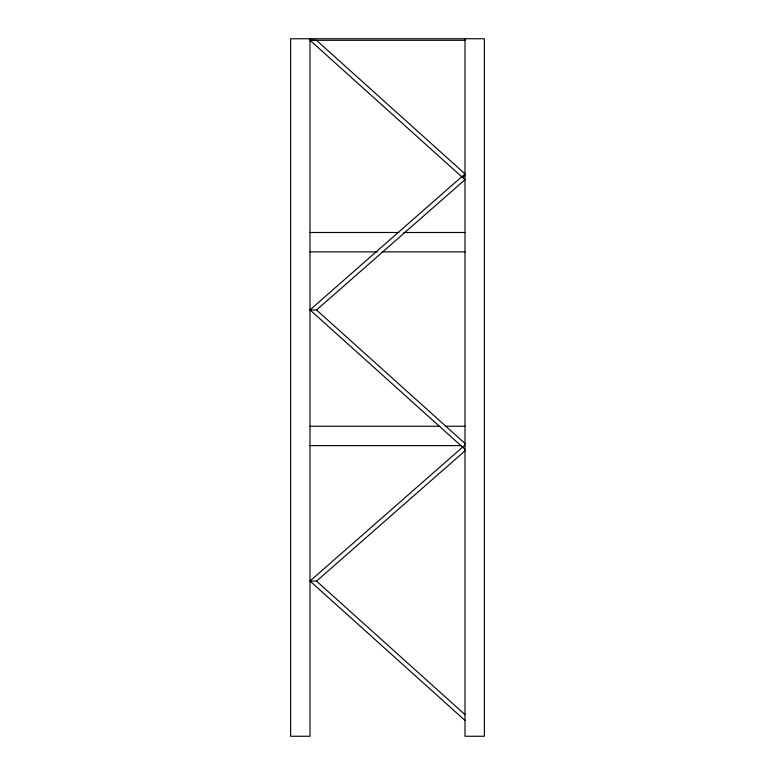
<?xml version="1.0" encoding="UTF-8"?>
<svg xmlns="http://www.w3.org/2000/svg" width="775" height="775" viewBox="0 0 775 775"><rect width="100%" height="100%" fill="white"/><g stroke="black" fill="none" stroke-linecap="round" stroke-linejoin="round"><path stroke-width="1.16" d="M310 309.893L465 173.881L316.539 40.358L310 40.29L465 179.693L316.539 309.971L310 309.893L465 449.306M462.597 177.533L465 175.421M465 720.45L310 581.047L465 445.034M310 581.047L316.539 581.114L465 450.847M310 40.29L465 40.29M310 232.5L398.912 232.5M403.717 232.5L465 232.5M310 251.875L377.289 251.875M382.094 251.875L465 251.875M310 426.25L439.764 426.25M445.78 426.25L465 426.25M310 445.625L461.396 445.625M316.539 309.971L465 443.494M316.539 581.114L465 714.637M465 38.75L465 736.25L484.375 736.25L484.375 38.75L290.625 38.75L290.625 736.25L310 736.25L310 38.75"/></g></svg>
